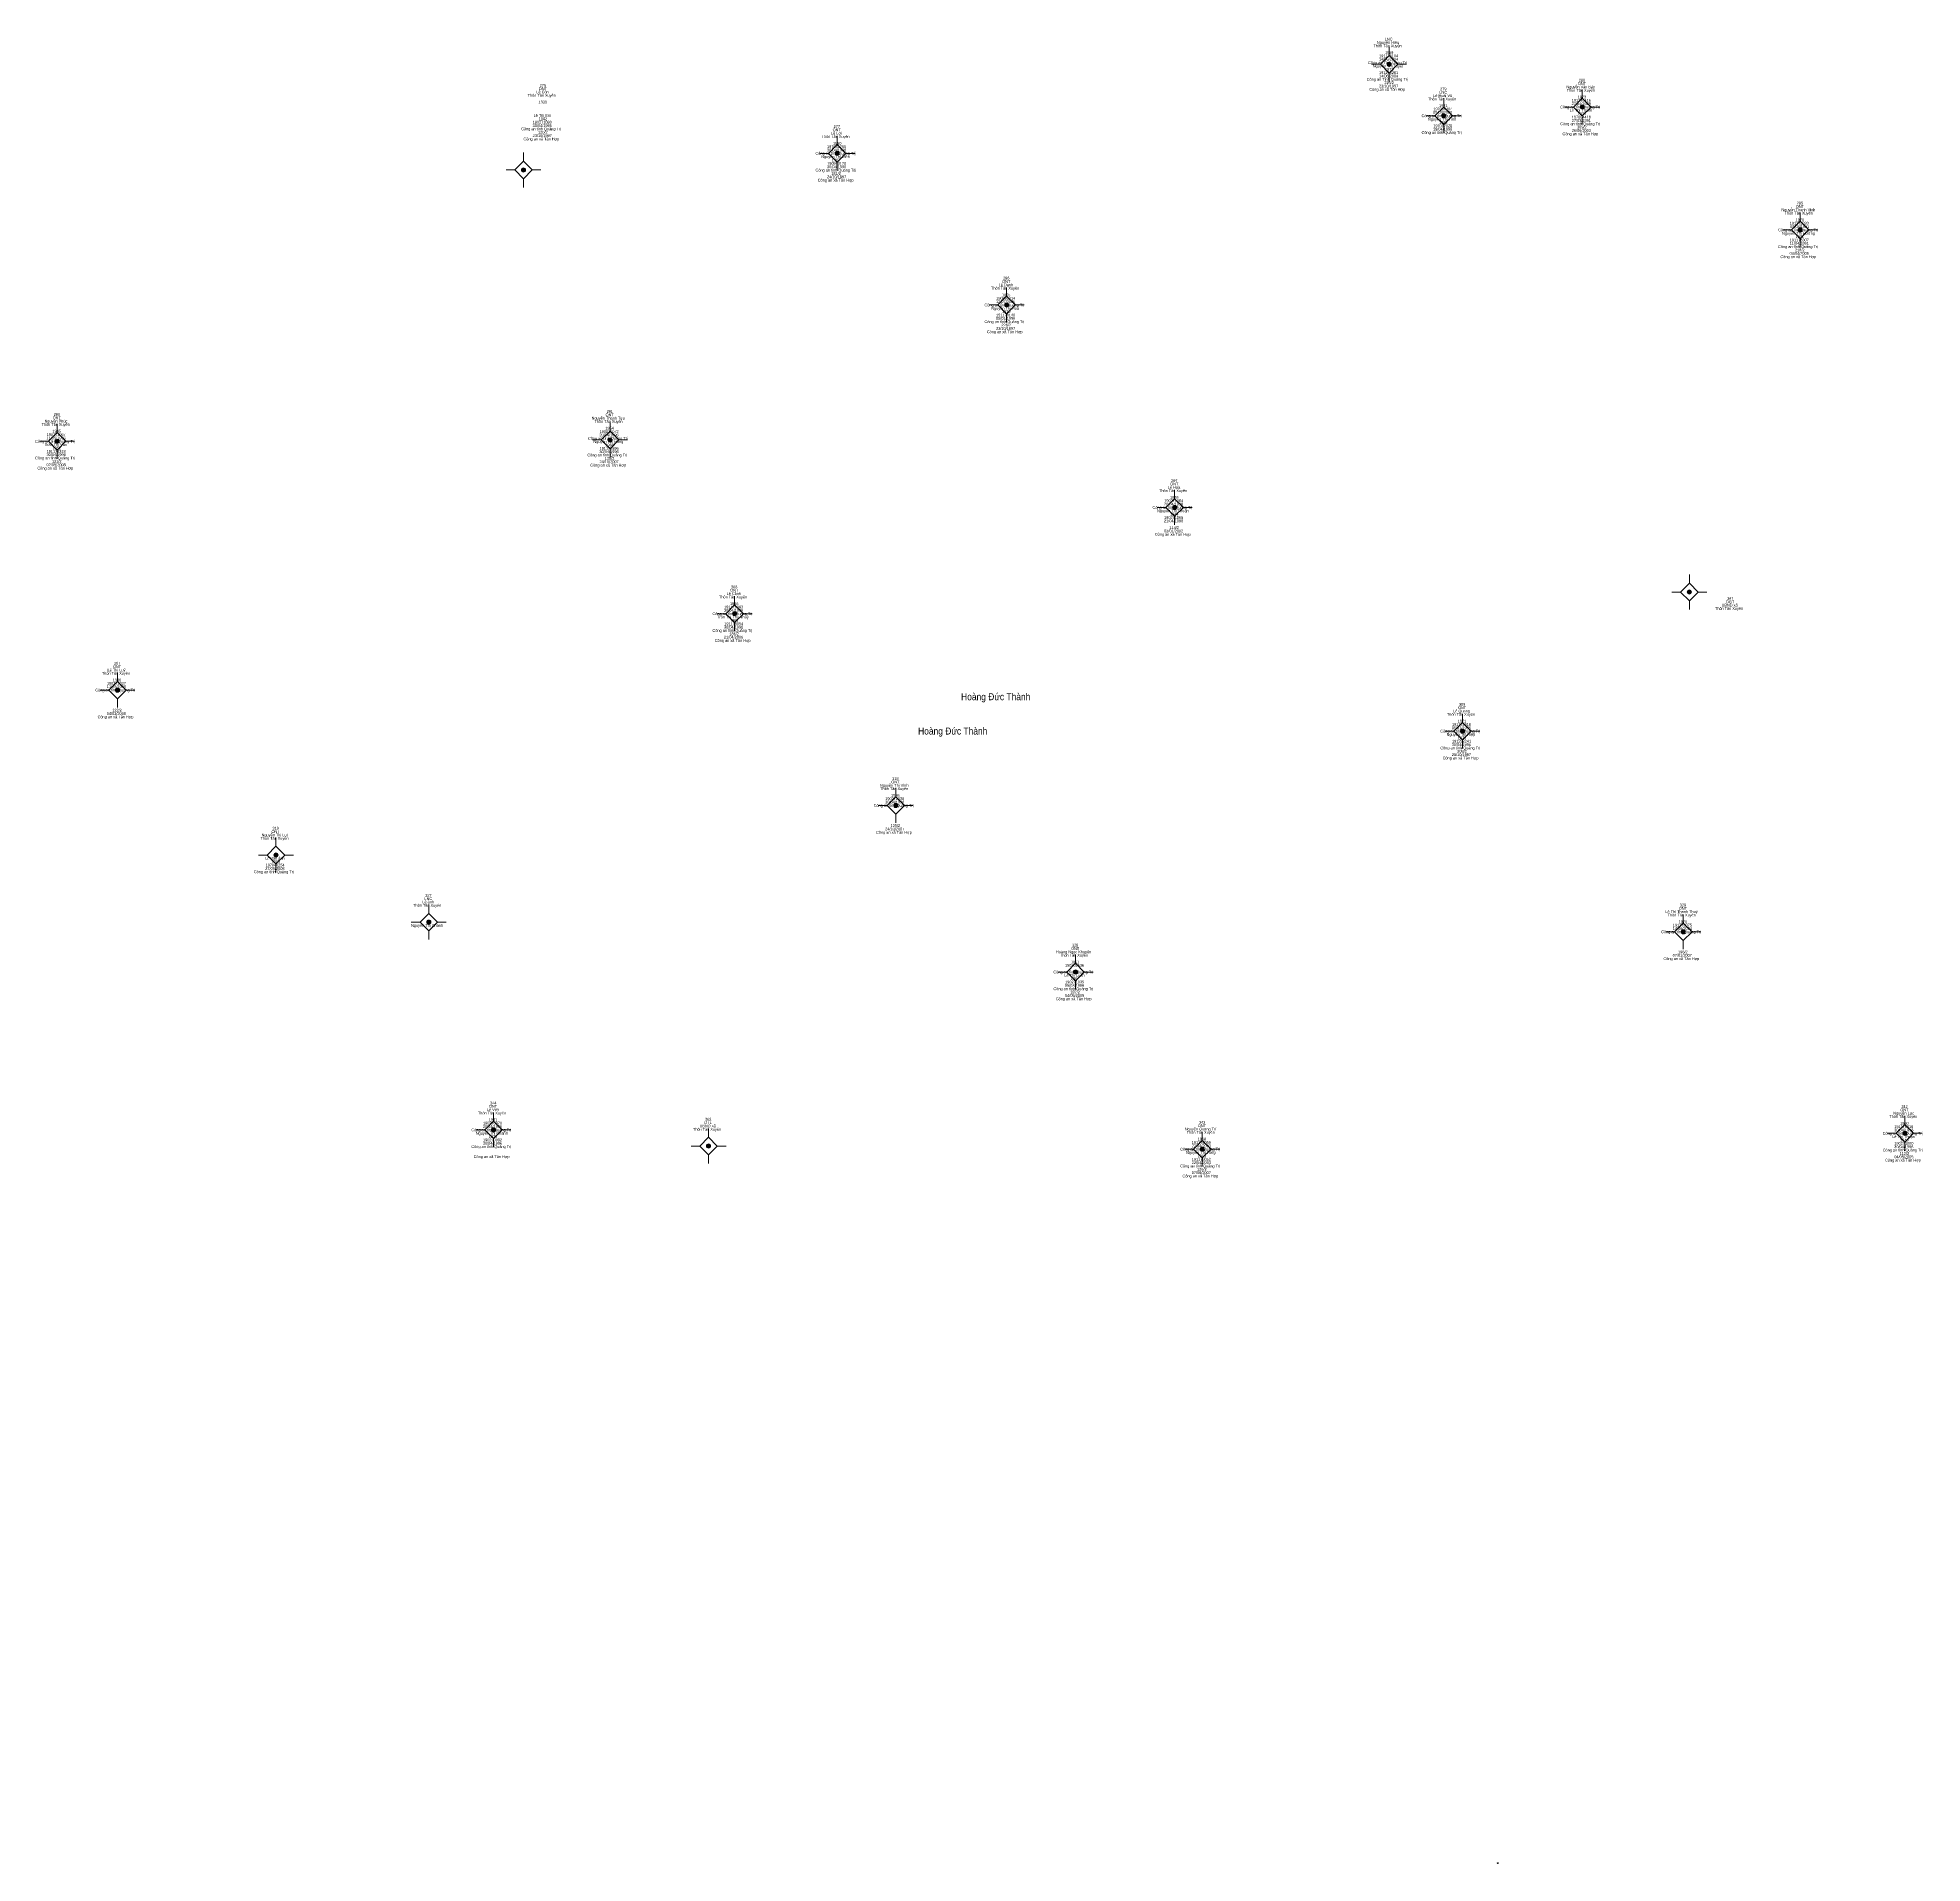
# Model space of a CAD drawing. Header units: metres. Extents: x 550999 to 552168, y 1840734 to 1841978.
# Drawn here: x 551268.9 to 551538.6, y 1840913.8 to 1841175.1 of the extents above; entities that cross this region are included whole.
import ezdxf
from ezdxf.enums import TextEntityAlignment as Align

# ---------------------------------------------------------------- set-up
doc = ezdxf.new("R2010")
doc.units = ezdxf.units.M
doc.header["$LTSCALE"] = 0.16
doc.header["$PDMODE"] = 32
doc.header["$PDSIZE"] = 0.08
doc.layers.add('11', color=7, linetype='Continuous', lineweight=13)
for name, color, linetype in [('12', 7, 'Continuous'), ('15', 7, 'Continuous'), ('7', 7, 'Continuous')]:
    doc.layers.add(name, color=color, linetype=linetype)

msp = doc.modelspace()

# ---------------------------------------------------------------- hatches: boundary and pattern name
at = {"layer": '11'}
for points in [[(551462.5895, 1841171.25, 1), (551461.9895, 1841171.25, 1)], [(551470.3995, 1841163.88, 1), (551469.7995, 1841163.88, 1)], [(551490.2295, 1841165.13, 1), (551489.6295, 1841165.13, 1)], [(551383.6095, 1841158.5, 1), (551383.0095, 1841158.5, 1)], [(551338.7295, 1841156.12, 1), (551338.1295, 1841156.12, 1)], [(551521.4095, 1841147.54, 1), (551520.8095, 1841147.54, 1)], [(551407.8595, 1841136.8, 1), (551407.2595, 1841136.8, 1)], [(551272.0095, 1841117.29, 1), (551271.4095, 1841117.29, 1)], [(551351.1195, 1841117.48, 1), (551350.5195, 1841117.48, 1)], [(551431.8995, 1841107.82, 1), (551431.2995, 1841107.82, 1)], [(551505.5495, 1841095.71, 1), (551504.9495, 1841095.71, 1)], [(551368.9395, 1841092.61, 1), (551368.3395, 1841092.61, 1)], [(551280.6295, 1841081.68, 1), (551280.0295, 1841081.68, 1)], [(551473.0795, 1841075.8, 1), (551472.4795, 1841075.8, 1)], [(551391.9995, 1841065.17, 1), (551391.3995, 1841065.17, 1)], [(551303.3195, 1841058.07, 1), (551302.7195, 1841058.07, 1)], [(551325.1795, 1841048.47, 1), (551324.5795, 1841048.47, 1)], [(551504.6795, 1841047.08, 1), (551504.0795, 1841047.08, 1)], [(551417.7195, 1841041.33, 1), (551417.1195, 1841041.33, 1)], [(551334.4395, 1841018.74, 1), (551333.8395, 1841018.74, 1)], [(551536.3795, 1841018.24, 1), (551535.7795, 1841018.24, 1)], [(551365.2095, 1841016.42, 1), (551364.6095, 1841016.42, 1)], [(551435.8595, 1841015.97, 1), (551435.2595, 1841015.97, 1)]]:
    msp.add_hatch(color=256, dxfattribs=at).paths.add_polyline_path(points)

# ---------------------------------------------------------------- linework, layer by layer
for p, q in [((551461.04, 1841171.25), (551459.79, 1841171.25)), ((551462.29, 1841173.75), (551462.29, 1841172.5)), ((551464.79, 1841171.25), (551463.54, 1841171.25)), ((551462.29, 1841170), (551462.29, 1841168.75)), ((551470.1, 1841166.38), (551470.1, 1841165.13)), ((551489.93, 1841167.63), (551489.93, 1841166.38)), ((551468.85, 1841163.88), (551467.6, 1841163.88)), ((551472.6, 1841163.88), (551471.35, 1841163.88)), ((551488.68, 1841165.13), (551487.43, 1841165.13)), ((551489.93, 1841163.88), (551489.93, 1841162.63)), ((551492.43, 1841165.13), (551491.18, 1841165.13)), ((551383.31, 1841161), (551383.31, 1841159.75)), ((551470.1, 1841162.63), (551470.1, 1841161.38)), ((551338.43, 1841158.62), (551338.43, 1841157.37)), ((551382.06, 1841158.5), (551380.81, 1841158.5)), ((551385.81, 1841158.5), (551384.56, 1841158.5)), ((551337.18, 1841156.12), (551335.93, 1841156.12)), ((551340.93, 1841156.12), (551339.68, 1841156.12)), ((551383.31, 1841157.25), (551383.31, 1841156)), ((551338.43, 1841154.87), (551338.43, 1841153.62)), ((551521.11, 1841150.04), (551521.11, 1841148.79)), ((551519.86, 1841147.54), (551518.61, 1841147.54)), ((551523.61, 1841147.54), (551522.36, 1841147.54)), ((551521.11, 1841146.29), (551521.11, 1841145.04)), ((551407.56, 1841139.3), (551407.56, 1841138.05)), ((551406.31, 1841136.8), (551405.06, 1841136.8)), ((551410.06, 1841136.8), (551408.81, 1841136.8)), ((551407.56, 1841135.55), (551407.56, 1841134.3)), ((551271.71, 1841119.79), (551271.71, 1841118.54)), ((551349.57, 1841117.48), (551348.32, 1841117.48)), ((551350.82, 1841119.98), (551350.82, 1841118.73)), ((551353.32, 1841117.48), (551352.07, 1841117.48)), ((551270.46, 1841117.29), (551269.21, 1841117.29)), ((551271.71, 1841116.04), (551271.71, 1841114.79)), ((551274.21, 1841117.29), (551272.96, 1841117.29)), ((551350.82, 1841116.23), (551350.82, 1841114.98)), ((551431.6, 1841110.32), (551431.6, 1841109.07)), ((551430.35, 1841107.82), (551429.1, 1841107.82)), ((551431.6, 1841106.57), (551431.6, 1841105.32)), ((551434.1, 1841107.82), (551432.85, 1841107.82)), ((551505.25, 1841098.21), (551505.25, 1841096.96)), ((551368.64, 1841095.11), (551368.64, 1841093.86)), ((551504, 1841095.71), (551502.75, 1841095.71)), ((551505.25, 1841094.46), (551505.25, 1841093.21)), ((551507.75, 1841095.71), (551506.5, 1841095.71)), ((551367.39, 1841092.61), (551366.14, 1841092.61)), ((551368.64, 1841091.36), (551368.64, 1841090.11)), ((551371.14, 1841092.61), (551369.89, 1841092.61)), ((551280.33, 1841084.18), (551280.33, 1841082.93)), ((551279.08, 1841081.68), (551277.83, 1841081.68)), ((551280.33, 1841080.43), (551280.33, 1841079.18)), ((551282.83, 1841081.68), (551281.58, 1841081.68)), ((551472.78, 1841078.3), (551472.78, 1841077.05)), ((551471.53, 1841075.8), (551470.28, 1841075.8)), ((551472.78, 1841074.55), (551472.78, 1841073.3)), ((551475.28, 1841075.8), (551474.03, 1841075.8)), ((551391.7, 1841067.67), (551391.7, 1841066.42)), ((551390.45, 1841065.17), (551389.2, 1841065.17)), ((551391.7, 1841063.92), (551391.7, 1841062.67)), ((551394.2, 1841065.17), (551392.95, 1841065.17)), ((551301.77, 1841058.07), (551300.52, 1841058.07)), ((551303.02, 1841060.57), (551303.02, 1841059.32)), ((551305.52, 1841058.07), (551304.27, 1841058.07)), ((551303.02, 1841056.82), (551303.02, 1841055.57)), ((551324.88, 1841050.97), (551324.88, 1841049.72)), ((551323.63, 1841048.47), (551322.38, 1841048.47)), ((551324.88, 1841047.22), (551324.88, 1841045.97)), ((551327.38, 1841048.47), (551326.13, 1841048.47)), ((551504.38, 1841049.58), (551504.38, 1841048.33)), ((551503.13, 1841047.08), (551501.88, 1841047.08)), ((551504.38, 1841045.83), (551504.38, 1841044.58)), ((551506.88, 1841047.08), (551505.63, 1841047.08)), ((551417.42, 1841043.83), (551417.42, 1841042.58)), ((551416.17, 1841041.33), (551414.92, 1841041.33)), ((551417.42, 1841040.08), (551417.42, 1841038.83)), ((551419.92, 1841041.33), (551418.67, 1841041.33)), ((551334.14, 1841021.24), (551334.14, 1841019.99)), ((551536.08, 1841020.74), (551536.08, 1841019.49)), ((551332.89, 1841018.74), (551331.64, 1841018.74)), ((551336.64, 1841018.74), (551335.39, 1841018.74)), ((551364.91, 1841018.92), (551364.91, 1841017.67)), ((551435.56, 1841018.47), (551435.56, 1841017.22)), ((551534.83, 1841018.24), (551533.58, 1841018.24)), ((551538.58, 1841018.24), (551537.33, 1841018.24)), ((551334.14, 1841017.49), (551334.14, 1841016.24)), ((551363.66, 1841016.42), (551362.41, 1841016.42)), ((551364.91, 1841015.17), (551364.91, 1841013.92)), ((551367.41, 1841016.42), (551366.16, 1841016.42)), ((551434.31, 1841015.97), (551433.06, 1841015.97)), ((551438.06, 1841015.97), (551436.81, 1841015.97)), ((551536.08, 1841016.99), (551536.08, 1841015.74)), ((551435.56, 1841014.72), (551435.56, 1841013.47))]:
    msp.add_line(p, q, dxfattribs=at)
for points in [[(551462.29, 1841172.5), (551461.04, 1841171.25), (551462.29, 1841170), (551463.54, 1841171.25)], [(551489.93, 1841166.38), (551488.68, 1841165.13), (551489.93, 1841163.88), (551491.18, 1841165.13)], [(551470.1, 1841165.13), (551468.85, 1841163.88), (551470.1, 1841162.63), (551471.35, 1841163.88)], [(551383.31, 1841159.75), (551382.06, 1841158.5), (551383.31, 1841157.25), (551384.56, 1841158.5)], [(551338.43, 1841157.37), (551337.18, 1841156.12), (551338.43, 1841154.87), (551339.68, 1841156.12)], [(551521.11, 1841148.79), (551519.86, 1841147.54), (551521.11, 1841146.29), (551522.36, 1841147.54)], [(551407.56, 1841138.05), (551406.31, 1841136.8), (551407.56, 1841135.55), (551408.81, 1841136.8)], [(551271.71, 1841118.54), (551270.46, 1841117.29), (551271.71, 1841116.04), (551272.96, 1841117.29)], [(551350.82, 1841118.73), (551349.57, 1841117.48), (551350.82, 1841116.23), (551352.07, 1841117.48)], [(551431.6, 1841109.07), (551430.35, 1841107.82), (551431.6, 1841106.57), (551432.85, 1841107.82)], [(551505.25, 1841096.96), (551504, 1841095.71), (551505.25, 1841094.46), (551506.5, 1841095.71)], [(551368.64, 1841093.86), (551367.39, 1841092.61), (551368.64, 1841091.36), (551369.89, 1841092.61)], [(551280.33, 1841082.93), (551279.08, 1841081.68), (551280.33, 1841080.43), (551281.58, 1841081.68)], [(551472.78, 1841077.05), (551471.53, 1841075.8), (551472.78, 1841074.55), (551474.03, 1841075.8)], [(551391.7, 1841066.42), (551390.45, 1841065.17), (551391.7, 1841063.92), (551392.95, 1841065.17)], [(551303.02, 1841059.32), (551301.77, 1841058.07), (551303.02, 1841056.82), (551304.27, 1841058.07)], [(551324.88, 1841049.72), (551323.63, 1841048.47), (551324.88, 1841047.22), (551326.13, 1841048.47)], [(551504.38, 1841048.33), (551503.13, 1841047.08), (551504.38, 1841045.83), (551505.63, 1841047.08)], [(551417.42, 1841042.58), (551416.17, 1841041.33), (551417.42, 1841040.08), (551418.67, 1841041.33)], [(551334.14, 1841019.99), (551332.89, 1841018.74), (551334.14, 1841017.49), (551335.39, 1841018.74)], [(551364.91, 1841017.67), (551363.66, 1841016.42), (551364.91, 1841015.17), (551366.16, 1841016.42)], [(551536.08, 1841019.49), (551534.83, 1841018.24), (551536.08, 1841016.99), (551537.33, 1841018.24)], [(551435.56, 1841017.22), (551434.31, 1841015.97), (551435.56, 1841014.72), (551436.81, 1841015.97)]]:
    msp.add_lwpolyline(points, close=True, dxfattribs=at)
for centre in [(551462.2895, 1841171.25), (551470.0995, 1841163.88), (551489.9295, 1841165.13), (551383.3095, 1841158.5), (551338.4295, 1841156.12), (551521.1095, 1841147.54), (551407.5595, 1841136.8), (551271.7095, 1841117.29), (551350.8195, 1841117.48), (551431.5995, 1841107.82), (551505.2495, 1841095.71), (551368.6395, 1841092.61), (551280.3295, 1841081.68), (551472.7795, 1841075.8), (551391.6995, 1841065.17), (551303.0195, 1841058.07), (551324.8795, 1841048.47), (551504.3795, 1841047.08), (551417.4195, 1841041.33), (551334.1395, 1841018.74), (551536.0795, 1841018.24), (551364.9095, 1841016.42), (551435.5595, 1841015.97)]:
    msp.add_circle(centre, 0.3, dxfattribs=at)
at = {"layer": '7'}
msp.add_point((551477.83, 1840913.8), dxfattribs=at)

# ---------------------------------------------------------------- texts
at = {"layer": '12', "width": 1.15}
msp.add_text('T1', height=0.09996, dxfattribs=at).set_placement((551477.83, 1840913.8))
at = {"layer": '15'}
for s, height, width, p in [('Thôn Tân Xuyên', 0.4, 0.85, (551462.075, 1841173.69)), ('Nguyễn Hiểu', 0.4, 0.9, (551462.13, 1841174.17)), ('LNC', 0.4, 0.95, (551462.22, 1841174.65)), (' Công an Tỉnh Qủng Trị', 0.4, 0.9, (551461.99, 1841171.29)), (' Nguyễn Thị Tuyết', 0.4, 0.9, (551462.05, 1841170.81)), (' 14/06/2004', 0.4, 0.9, (551462.14, 1841171.77)), (' 191178104', 0.4, 0.85, (551462.145, 1841172.25)), (' 1969', 0.4, 0.85, (551462.215, 1841172.73)), (' Công an Tỉnh Quảng Trị', 0.4, 0.9, (551461.96, 1841168.89)), (' 14/06/2004', 0.4, 0.9, (551462.14, 1841169.37)), (' 191216261', 0.4, 0.85, (551462.145, 1841169.85)), (' 225/2', 0.4, 0.85, (551462.21, 1841168.41)), (' 1972', 0.4, 0.85, (551462.22, 1841170.33)), ('ONT', 0.4, 0.95, (551489.87, 1841168.29)), ('280', 0.4, 0.85, (551489.885, 1841168.77)), ('Thôn Tân Xuyên', 0.4, 0.85, (551341.045, 1841166.6)), ('Lê Côn', 0.4, 0.85, (551341.16, 1841167.08)), ('ONT', 0.4, 0.95, (551341.2, 1841167.56)), ('1939', 0.4, 0.85, (551341.19, 1841165.64)), ('276', 0.4, 0.85, (551341.21, 1841168.04)), ('Công an xã Tân Hợp', 0.4, 0.9, (551462.02, 1841167.45)), (' 23/10/1997', 0.4, 0.9, (551462.14, 1841167.93)), ('Thôn Tân Xuyên', 0.4, 0.85, (551469.885, 1841166.08)), ('Lê Hoài Vũ', 0.4, 0.9, (551469.95, 1841166.56)), ('LNC', 0.4, 0.95, (551470.03, 1841167.04)), ('279', 0.4, 0.85, (551470.05, 1841167.52)), ('Nguyễn Văn Bảy', 0.4, 0.85, (551489.705, 1841167.81)), ('Thôn Tân Xuyên', 0.4, 0.85, (551489.715, 1841167.33)), ('27/04/1989', 0.4, 0.9, (551489.78, 1841165.41)), ('191296416', 0.4, 0.85, (551489.785, 1841165.89)), ('1973', 0.4, 0.85, (551489.87, 1841166.37)), ('190271080', 0.4, 0.85, (551341.12, 1841162.76)), ('Lê Thị Em', 0.4, 0.9, (551341.12, 1841163.72)), ('1942', 0.4, 0.85, (551341.205, 1841163.24)), ('Công an tỉnh Quảng Trị', 0.4, 0.9, (551469.79, 1841163.68)), ('Nguyễn Thị Tâm', 0.4, 0.9, (551469.88, 1841163.2)), ('09/03/2000', 0.4, 0.9, (551469.955, 1841164.16)), ('197058404', 0.4, 0.85, (551469.97, 1841164.64)), ('1981', 0.4, 0.8, (551470.035, 1841165.12)), ('Công an tỉnh Quảng Trị', 0.4, 0.9, (551489.62, 1841164.93)), ('Lê Thị Thanh', 0.4, 0.9, (551489.75, 1841164.45)), ('27/03/1991', 0.4, 0.85, (551489.795, 1841163.01)), ('197004416', 0.4, 0.85, (551489.785, 1841163.49)), ('1975', 0.4, 0.85, (551489.86, 1841163.97)), ('Công an tỉnh Quảng Trị', 0.4, 0.9, (551340.95, 1841161.8)), ('Công an xã Tân Hợp', 0.4, 0.9, (551340.99, 1841160.36)), ('30/04/1996', 0.4, 0.9, (551341.11, 1841162.28)), ('23/10/1997', 0.4, 0.9, (551341.115, 1841160.84)), ('120/2', 0.4, 0.85, (551341.195, 1841161.32)), ('Thôn Tân Xuyên', 0.4, 0.85, (551383.095, 1841160.7)), ('Lê Lợi', 0.4, 0.9, (551383.22, 1841161.18)), ('ONT', 0.4, 0.95, (551383.25, 1841161.66)), ('277', 0.4, 0.9, (551383.265, 1841162.14)), ('Công an tỉnh Quảng Trị', 0.4, 0.9, (551469.79, 1841161.28)), ('19/04/1998', 0.4, 0.9, (551469.945, 1841161.76)), ('197097020', 0.4, 0.85, (551469.96, 1841162.24)), ('1982', 0.4, 0.85, (551470.045, 1841162.72)), ('Công an tỉnh Quảng Trị', 0.4, 0.9, (551489.62, 1841162.53)), ('Công an xã Tân Hợp', 0.4, 0.9, (551489.66, 1841161.09)), ('26/06/2003', 0.4, 0.9, (551489.79, 1841161.57)), ('309/2', 0.4, 0.85, (551489.865, 1841162.05)), (' Công an tỉnh Quảng Trị', 0.4, 0.9, (551382.995, 1841158.3)), ('Nguyễn Thị Điền', 0.4, 0.9, (551383.08, 1841157.82)), (' 30/04/1996', 0.4, 0.9, (551383.165, 1841158.78)), (' 197081755', 0.4, 0.85, (551383.16, 1841159.26)), ('1967 ', 0.4, 0.85, (551383.235, 1841157.34)), (' 1960', 0.4, 0.85, (551383.24, 1841159.74)), (' Công an tỉnh Quảng Trị', 0.4, 0.9, (551382.995, 1841155.9)), (' 30/04/1996', 0.4, 0.9, (551383.165, 1841156.38)), (' 24/10/1997', 0.4, 0.9, (551383.16, 1841154.94)), (' 190950120', 0.4, 0.85, (551383.165, 1841156.86)), ('181/2 ', 0.4, 0.85, (551383.225, 1841155.42)), (' Công an xã Tân Hợp', 0.4, 0.9, (551383.035, 1841154.46)), ('Nguyễn Thanh Vinh', 0.4, 0.9, (551520.85, 1841150.22)), ('Thôn Tân Xuyên', 0.4, 0.85, (551520.895, 1841149.74)), ('ONT', 0.4, 0.95, (551521.05, 1841150.7)), ('285', 0.4, 0.85, (551521.07, 1841151.18)), ('Công an tỉnh Quảng Trị', 0.4, 0.9, (551520.8, 1841147.34)), ('Nguyễn Thị Hường', 0.4, 0.9, (551520.86, 1841146.86)), ('191178320', 0.4, 0.85, (551520.97, 1841148.3)), (' 08/08/1991', 0.4, 0.85, (551520.96, 1841147.82)), ('1970', 0.4, 0.85, (551521.045, 1841148.78)), ('Công an tỉnh Quảng Trị', 0.4, 0.9, (551520.8, 1841144.94)), ('04/04/2005', 0.4, 0.9, (551520.97, 1841143.98)), ('191178307', 0.4, 0.85, (551520.97, 1841145.9)), ('11/04/1991', 0.4, 0.85, (551520.975, 1841145.42)), ('218/2', 0.4, 0.85, (551521.045, 1841144.46)), ('1971', 0.4, 0.8, (551521.045, 1841146.38)), ('Công an xã Tân Hợp', 0.4, 0.9, (551520.84, 1841143.5)), ('Thôn Tân Xuyên', 0.4, 0.85, (551407.345, 1841139)), ('Lê Danh', 0.4, 0.9, (551407.45, 1841139.48)), ('ONT', 0.4, 0.95, (551407.5, 1841139.96)), ('286', 0.4, 0.85, (551407.51, 1841140.44)), ('Công an tỉnh Quảng Trị', 0.4, 0.9, (551407.25, 1841136.6)), ('Nguyễn Thị Hoà', 0.4, 0.9, (551407.345, 1841136.12)), ('12/07/2006', 0.4, 0.9, (551407.41, 1841137.08)), ('190891214', 0.4, 0.85, (551407.43, 1841137.56)), ('1965', 0.4, 0.85, (551407.49, 1841138.04)), ('Công an tỉnh Quảng Trị', 0.4, 0.9, (551407.25, 1841134.2)), ('05/01/1996', 0.4, 0.9, (551407.41, 1841134.68)), ('23/10/1997', 0.4, 0.9, (551407.415, 1841133.24)), ('191178140', 0.4, 0.85, (551407.42, 1841135.16)), ('226/2', 0.4, 0.85, (551407.495, 1841133.72)), ('1970', 0.4, 0.85, (551407.495, 1841135.64)), ('Công an xã Tân Hợp', 0.4, 0.9, (551407.29, 1841132.76)), ('Nguyễn Phúc', 0.4, 0.85, (551271.535, 1841119.97)), ('ONT', 0.4, 0.95, (551271.65, 1841120.45)), ('290', 0.4, 0.85, (551271.665, 1841120.93)), ('Nguyễn Thanh Tựu', 0.4, 0.9, (551350.57, 1841120.4)), ('Thôn Tân Xuyên', 0.4, 0.85, (551350.605, 1841119.92)), ('ONT', 0.4, 0.95, (551350.76, 1841120.88)), ('291', 0.4, 0.8, (551350.785, 1841121.36)), ('Công an tỉnh Quảng Trị', 0.4, 0.9, (551271.4, 1841117.09)), ('Thôn Tân Xuyên', 0.4, 0.85, (551271.495, 1841119.49)), ('11/05/1996', 0.4, 0.9, (551271.56, 1841117.57)), ('190271067', 0.4, 0.85, (551271.57, 1841118.05)), ('1945', 0.4, 0.85, (551271.64, 1841118.53)), ('Công an tỉnh Quảng Trị', 0.4, 0.9, (551350.51, 1841117.52)), ('Nguyễn Thị Hồng', 0.4, 0.9, (551350.58, 1841117.04)), ('20/04/1996', 0.4, 0.9, (551350.67, 1841118)), ('190811072', 0.4, 0.85, (551350.68, 1841118.48)), ('1954', 0.4, 0.85, (551350.755, 1841118.96)), ('Công an tỉnh Quảng Trị', 0.4, 0.9, (551271.4, 1841114.69)), ('Trần Thị Vân', 0.4, 0.9, (551271.53, 1841116.61)), ('30/04/1996', 0.4, 0.9, (551271.56, 1841115.17)), ('191178318', 0.4, 0.85, (551271.56, 1841115.65)), ('121/2', 0.4, 0.85, (551271.645, 1841114.21)), ('1952', 0.4, 0.85, (551271.655, 1841116.13)), ('Công an tỉnh Quảng Trị ', 0.4, 0.9, (551350.505, 1841115.12)), ('30/04/1996', 0.4, 0.9, (551350.67, 1841115.6)), ('191178596', 0.4, 0.85, (551350.675, 1841116.08)), ('125/2', 0.4, 0.85, (551350.755, 1841114.64)), ('1968', 0.4, 0.85, (551350.755, 1841116.56)), ('Công an xã Tân Hợp', 0.4, 0.9, (551271.44, 1841113.25)), ('02/05/2008', 0.4, 0.9, (551271.555, 1841113.73)), ('Công an xã Tân Hợp', 0.4, 0.9, (551350.55, 1841113.68)), ('24/10/2007', 0.4, 0.9, (551350.675, 1841114.16)), ('Thôn Tân Xuyên', 0.4, 0.85, (551431.385, 1841110.02)), ('Lê Hoà', 0.4, 0.9, (551431.51, 1841110.5)), ('ONT', 0.4, 0.95, (551431.54, 1841110.98)), ('1946', 0.4, 0.85, (551431.54, 1841109.06)), ('297', 0.4, 0.9, (551431.555, 1841111.46)), ('Công an tỉnh Quảng Trị', 0.4, 0.9, (551431.29, 1841107.62)), ('Nguyễn Thị Thuận', 0.4, 0.9, (551431.35, 1841107.14)), ('20/04/1998', 0.4, 0.9, (551431.445, 1841108.1)), ('190271066', 0.4, 0.85, (551431.455, 1841106.18)), ('190271084', 0.4, 0.85, (551431.47, 1841108.58)), ('1944', 0.4, 0.85, (551431.535, 1841106.66)), ('Công an xã Tân Hợp', 0.4, 0.9, (551431.33, 1841103.78)), ('21/04/1998', 0.4, 0.9, (551431.445, 1841105.7)), ('02/01/2002', 0.4, 0.85, (551431.455, 1841104.26)), ('114/2', 0.4, 0.85, (551431.535, 1841104.74)), ('Lê Cảnh', 0.4, 0.85, (551368.525, 1841095.29)), ('ONT', 0.4, 0.95, (551368.58, 1841095.77)), ('308', 0.4, 0.85, (551368.585, 1841096.25)), ('Thôn Tân Xuyên', 0.4, 0.85, (551368.425, 1841094.81)), ('30/04/1996', 0.4, 0.9, (551368.49, 1841092.89)), ('191178063', 0.4, 0.85, (551368.505, 1841093.37)), ('1966', 0.4, 0.85, (551368.58, 1841093.85)), ('Thôn Tân Xuyên', 0.4, 0.85, (551510.925, 1841093.16)), ('UBND xã', 0.4, 0.95, (551511.015, 1841093.64)), ('DGT', 0.4, 0.9, (551511.085, 1841094.12)), ('361', 0.4, 0.8, (551511.105, 1841094.6)), ('Công an tỉnh Quảng Trị', 0.4, 0.9, (551368.33, 1841092.41)), ('Công an tỉnh Quảng Trị', 0.4, 0.9, (551368.33, 1841090.01)), ('Trần Thị Thu Thuỷ', 0.4, 0.9, (551368.395, 1841091.93)), ('30/04/1996', 0.4, 0.9, (551368.49, 1841090.49)), ('191178054', 0.4, 0.85, (551368.51, 1841090.97)), ('1969', 0.4, 0.85, (551368.57, 1841091.45)), ('Công an xã Tân Hợp', 0.4, 0.9, (551368.37, 1841088.57)), ('21/04/2006', 0.4, 0.9, (551368.49, 1841089.05)), ('186/2', 0.4, 0.85, (551368.575, 1841089.53)), ('ONT', 0.4, 0.95, (551280.27, 1841084.84)), ('307', 0.4, 0.9, (551280.285, 1841085.32)), ('Thôn Tân Xuyên', 0.4, 0.85, (551280.115, 1841083.88)), ('11/05/1996', 0.4, 0.9, (551280.18, 1841081.96)), ('190271027', 0.4, 0.85, (551280.19, 1841082.44)), ('Lê Thị Luỹ', 0.4, 0.9, (551280.195, 1841084.36)), ('1936', 0.4, 0.85, (551280.27, 1841082.92)), ('Công an tỉnh Quảng Trị', 0.4, 0.9, (551280.02, 1841081.48)), ('Hoàng Đức Thành', 1, 0.9, (551406, 1841080.23)), ('309', 0.4, 0.85, (551472.73, 1841079.44)), ('Công an xã Tân Hợp', 0.4, 0.9, (551280.06, 1841077.64)), ('04/03/2008', 0.4, 0.9, (551280.175, 1841078.12)), ('122/2', 0.4, 0.85, (551280.265, 1841078.6)), ('Thôn Tân Xuyên', 0.4, 0.85, (551472.565, 1841078)), ('191178319', 0.4, 0.85, (551472.635, 1841076.56)), ('Lê Quang', 0.4, 0.85, (551472.645, 1841078.48)), ('ONT', 0.4, 0.95, (551472.72, 1841078.96)), ('1971', 0.4, 0.8, (551472.715, 1841077.04)), ('Hoàng Đức Thành', 1, 0.9, (551399.85, 1841075.32)), ('Công an tỉnh Quảng Trị', 0.4, 0.9, (551472.47, 1841075.6)), ('Nguyễn Thị Hiệp', 0.4, 0.9, (551472.555, 1841075.12)), ('05/01/1996', 0.4, 0.9, (551472.63, 1841076.08)), ('191292241', 0.4, 0.85, (551472.65, 1841074.16)), ('1970', 0.4, 0.85, (551472.715, 1841074.64)), ('Công an tỉnh Quảng Trị', 0.4, 0.9, (551472.47, 1841073.2)), ('Công an xã Tân Hợp', 0.4, 0.9, (551472.51, 1841071.76)), ('30/04/1996', 0.4, 0.9, (551472.63, 1841073.68)), ('25/10/1997', 0.4, 0.9, (551472.635, 1841072.24)), ('208/2', 0.4, 0.85, (551472.715, 1841072.72)), ('318', 0.4, 0.85, (551391.645, 1841068.81)), ('Nguyễn Thị Vĩnh', 0.4, 0.9, (551391.48, 1841067.85)), ('Thôn Tân Xuyên', 0.4, 0.85, (551391.485, 1841067.37)), ('190271038', 0.4, 0.85, (551391.55, 1841065.93)), ('ONT', 0.4, 0.95, (551391.64, 1841068.33)), ('1936', 0.4, 0.85, (551391.64, 1841066.41)), ('Công an tỉnh Quảng Trị', 0.4, 0.9, (551391.39, 1841064.97)), ('30/04/1996', 0.4, 0.9, (551391.55, 1841065.45)), ('Thôn Tân Xuyên', 0.4, 0.85, (551302.805, 1841060.27)), ('Nguyễn Thị Lụt', 0.4, 0.9, (551302.825, 1841060.75)), ('ONT', 0.4, 0.95, (551302.96, 1841061.23)), ('319', 0.4, 0.85, (551302.97, 1841061.71)), ('Công an xã Tân Hợp', 0.4, 0.9, (551391.43, 1841061.13)), ('24/10/2007', 0.4, 0.9, (551391.555, 1841061.61)), ('125/2', 0.4, 0.85, (551391.635, 1841062.09)), ('Công an tỉnh Quảng Trị', 0.4, 0.9, (551302.71, 1841055.47)), ('27/06/2008', 0.4, 0.9, (551302.865, 1841055.95)), ('Lê Văn ánh', 0.4, 0.85, (551302.87, 1841057.39)), ('197046254', 0.4, 0.85, (551302.89, 1841056.43)), ('1979', 0.4, 0.85, (551302.95, 1841056.91)), ('Thôn Tân Xuyên', 0.4, 0.85, (551324.665, 1841050.67)), ('Lê ánh', 0.4, 0.85, (551324.79, 1841051.15)), ('LNC', 0.4, 0.95, (551324.81, 1841051.63)), ('327', 0.4, 0.9, (551324.835, 1841052.11)), ('Lê Thị Thanh Thuý', 0.4, 0.9, (551504.13, 1841049.76)), ('ONT', 0.4, 0.95, (551504.32, 1841050.24)), ('329', 0.4, 0.85, (551504.33, 1841050.72)), ('Nguyễn Thị Chanh', 0.4, 0.9, (551324.635, 1841047.79)), ('Công an tỉnh Quảng Trị', 0.4, 0.9, (551504.07, 1841046.88)), ('Thôn Tân Xuyên', 0.4, 0.85, (551504.165, 1841049.28)), ('14/06/2004', 0.4, 0.9, (551504.245, 1841047.36)), ('191178075', 0.4, 0.85, (551504.245, 1841047.84)), ('1970', 0.4, 0.85, (551504.315, 1841048.32)), ('ONT', 0.4, 0.95, (551417.36, 1841044.49)), ('328', 0.4, 0.85, (551417.365, 1841044.97)), ('Hoàng Ngọc Khuyến', 0.4, 0.9, (551417.145, 1841044.01)), ('Thôn Tân Xuyên', 0.4, 0.85, (551417.205, 1841043.53)), ('190302536', 0.4, 0.85, (551417.275, 1841042.09)), ('1961', 0.4, 0.8, (551417.355, 1841042.57)), ('Công an xã Tân Hợp', 0.4, 0.9, (551504.11, 1841043.04)), ('07/01/2007', 0.4, 0.9, (551504.235, 1841043.52)), ('196/2', 0.4, 0.85, (551504.315, 1841044)), ('Công an tỉnh Quảng Trị', 0.4, 0.9, (551417.11, 1841041.13)), ('Công an tỉnh Quảng Trị', 0.4, 0.9, (551417.11, 1841038.73)), ('Lê Thị Luân', 0.4, 0.9, (551417.265, 1841040.65)), ('05/02/1996', 0.4, 0.9, (551417.27, 1841039.21)), ('190271035', 0.4, 0.85, (551417.285, 1841039.69)), ('1964', 0.4, 0.85, (551417.355, 1841040.17)), ('Công an xã Tân Hợp', 0.4, 0.9, (551417.15, 1841037.29)), ('04/05/2005', 0.4, 0.9, (551417.28, 1841037.77)), ('187/2', 0.4, 0.85, (551417.355, 1841038.25)), ('Thôn Tân Xuyên', 0.4, 0.85, (551333.925, 1841020.94)), ('Lê Viết', 0.4, 0.9, (551334.05, 1841021.42)), ('ONT', 0.4, 0.95, (551334.08, 1841021.9)), ('1931', 0.4, 0.8, (551334.075, 1841019.98)), ('344', 0.4, 0.85, (551334.105, 1841022.38)), ('362', 0.4, 0.85, (551364.865, 1841020.06)), ('Thôn Tân Xuyên', 0.4, 0.85, (551535.865, 1841020.44)), ('Nguyễn Lực', 0.4, 0.9, (551535.92, 1841020.92)), ('ONT', 0.4, 0.95, (551536.02, 1841021.4)), ('342', 0.4, 0.85, (551536.035, 1841021.88)), ('Công an tỉnh Quảng Trị', 0.4, 0.9, (551333.83, 1841018.54)), ('Nguyễn Thị Chanh', 0.4, 0.9, (551333.895, 1841018.06)), ('30/04/1996', 0.4, 0.9, (551333.99, 1841019.02)), ('190270970', 0.4, 0.85, (551334, 1841019.5)), ('1933', 0.4, 0.85, (551334.08, 1841017.58)), ('Thôn Tân Xuyên', 0.4, 0.85, (551364.695, 1841018.62)), ('UBND xã', 0.4, 0.95, (551364.785, 1841019.1)), ('DTL', 0.4, 0.95, (551364.84, 1841019.58)), ('Nguyễn Quang Trí', 0.4, 0.9, (551435.315, 1841018.65)), ('Thôn Tân Xuyên', 0.4, 0.85, (551435.345, 1841018.17)), ('ONT', 0.4, 0.95, (551435.5, 1841019.13)), ('1968', 0.4, 0.85, (551435.495, 1841017.21)), ('343', 0.4, 0.85, (551435.52, 1841019.61)), ('Công an tỉnh Quảng Trị', 0.4, 0.9, (551535.77, 1841018.04)), ('Lê Thị Thuận', 0.4, 0.9, (551535.895, 1841017.56)), ('30/04/1996', 0.4, 0.9, (551535.93, 1841018.52)), ('191178016', 0.4, 0.85, (551535.935, 1841019)), ('1950', 0.4, 0.85, (551536.015, 1841019.48)), ('Công an tỉnh Quảng Trị', 0.4, 0.9, (551333.83, 1841016.14)), ('Công an xã Tân Hợp', 0.4, 0.9, (551333.87, 1841014.7)), ('30/04/1996', 0.4, 0.9, (551333.99, 1841016.62)), ('190270992', 0.4, 0.85, (551334, 1841017.1)), ('Công an tỉnh Quảng Trị', 0.4, 0.9, (551435.25, 1841015.77)), ('Nguyễn Thị Tùng', 0.4, 0.9, (551435.34, 1841015.29)), ('22/04/2003', 0.4, 0.9, (551435.42, 1841016.25)), ('191178059', 0.4, 0.85, (551435.415, 1841016.73)), ('1968', 0.4, 0.85, (551435.495, 1841014.81)), ('Công an tỉnh Quảng Trị', 0.4, 0.9, (551535.77, 1841015.64)), ('30/04/1996', 0.4, 0.9, (551535.93, 1841016.12)), ('04/05/2005', 0.4, 0.9, (551535.94, 1841014.68)), ('190271000', 0.4, 0.85, (551535.94, 1841016.6)), ('112/2', 0.4, 0.85, (551536.015, 1841015.16)), ('1949', 0.4, 0.85, (551536.01, 1841017.08)), ('Công an tỉnh Quảng Trị', 0.4, 0.9, (551435.25, 1841013.37)), ('Công an xã Tân Hợp', 0.4, 0.9, (551435.29, 1841011.93)), ('07/06/2007', 0.4, 0.9, (551435.415, 1841012.41)), ('22/04/2003', 0.4, 0.9, (551435.42, 1841013.85)), ('191178052', 0.4, 0.85, (551435.42, 1841014.33)), ('126/2', 0.4, 0.85, (551435.495, 1841012.89)), ('Công an xã Tân Hợp', 0.4, 0.9, (551535.81, 1841014.2))]:
    msp.add_text(s, height=height, dxfattribs=dict(at, width=width)).set_placement(p, align=Align.CENTER)

doc.saveas('drawing.dxf')
